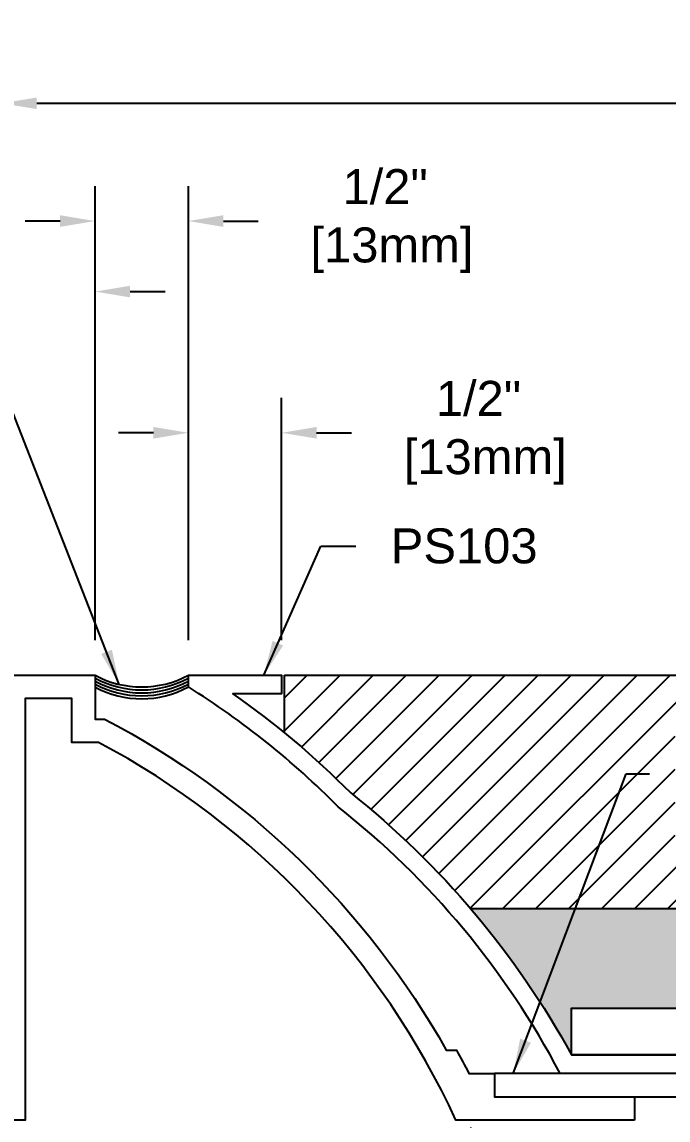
# Model space of a CAD drawing. Header units: inches. Extents: x -7 to 36.6, y -5.5 to 8.5.
# Drawn here: x -1.11 to 2.35, y 1.04 to 6.93 of the extents above; entities that cross this region are included whole.
import ezdxf

# ---------------------------------------------------------------- set-up
doc = ezdxf.new("R2010")
doc.units = ezdxf.units.IN
doc.header["$MEASUREMENT"] = 0
for name, color, linetype in [('CONDITIONS', 1, 'Continuous'), ('DIMENSIONS', 3, 'Continuous'), ('FILLERS', 2, 'Continuous'), ('METALS', 7, 'Continuous'), ('TEXT', 2, 'Continuous')]:
    doc.layers.add(name, color=color, linetype=linetype)
doc.styles.add('ARIAL', font='arial.ttf')
doc.dimstyles.new('Arial', dxfattribs={"dimtxt": 0.1875, "dimasz": 0.1875, "dimexe": 0.1875, "dimexo": 0.1875, "dimgap": 0.1875, "dimtad": 0, "dimtih": 1, "dimtoh": 1, "dimdec": 4, "dimzin": 3, "dimdsep": 46, "dimlunit": 4, "dimtxsty": 'ARIAL', "dimcen": 0.125, "dimadec": 0, "dimazin": 0, "dimtfac": 1, "dimtdec": 4, "dimtofl": 0, "dimtmove": 0, "dimatfit": 3, "dimfxl": 0, "dimfrac": 2, "dimtolj": 1, "dimtzin": 0, "dimarcsym": 0})

# ---------------------------------------------------------------- blocks, each defined once
blk = doc.blocks.new('PS401')
blk.add_lwpolyline([(4.265000000000001, 4.440892098500626e-16), (3.309010075553964, 1.332267629550188e-15, 0.1635446140804067), (1.394372229062167, 2.024999999999999), (1.25, 2.024999999999998), (1.25, 2.259999999999998), (1, 2.259999999999999), (1, 4.440892098500626e-16), (0, 0), (0, 0.125), (0.4899999999999984, 0.1250000000000004), (0.5, 0.1150000000000007), (0.5100000000000016, 0.1249999999999996), (0.875, 0.1250000000000004), (0.875, 2.384999999999998), (1.375, 2.384999999999999), (1.374999999999996, 2.149999999999999), (1.425337700373547, 2.149999999999999, -0.1447091599807497), (3.257224087517198, 0.3750000000000004), (3.311102088315451, 0.3750000000000004, -0.007801053826463638), (3.378148425101507, 0.2500000000000004), (3.514999999999997, 0.2500000000000004), (3.514999999999997, 0.1250000000000004), (4.265000000000001, 0.1250000000000004)], format="xyb", close=True)
blk = doc.blocks.new('Ps103')
blk.add_lwpolyline([(46.0513854159578, -32.9395133636289), (44.31969712785093, -32.93951336362893), (44.31969712785093, -33.03951336362893), (46.11121116525905, -33.03951336362892, -0.1044244748795922), (47.30020935721761, -31.61058377351739, -0.05825066994670093), (48.10332508401632, -30.96701336362892), (48.10332508401632, -30.90451336362892), (47.60332508401632, -30.90451336362892), (47.60332508401632, -31.00451336362892), (47.86513919442812, -31.00451336362892, 0.04563594773368847), (47.23337540346353, -31.53594834705738, 0.1007628595836618)], format="xyb", close=True)
blk = doc.blocks.new('*D12')
at = {"layer": 'Defpoints', "color": 0}
for p in [(-0.2196652553963502, 5.857761517068047), (-0.7196652553963503, 3.422595063191434), (-0.2196652553963503, 3.42259506319143)]:
    blk.add_point(p, dxfattribs=at)
at = {"layer": 'DIMENSIONS', "color": 0, "lineweight": -2}
for p, q in [((-0.7196652553963503, 3.610095063191434), (-0.7196652553963502, 6.045261517068047)), ((-0.2196652553963503, 3.61009506319143), (-0.2196652553963501, 6.045261517068047)), ((-0.9071652553963502, 5.857761517068047), (-1.09466525539635, 5.857761517068047)), ((-0.03216525539635015, 5.857761517068047), (0.15533474460365, 5.857761517068047))]:
    blk.add_line(p, q, dxfattribs=at)
at = {"layer": 'DIMENSIONS', "color": 0}
for points in [[(-0.9071652553963502, 5.889011517068047), (-0.9071652553963502, 5.826511517068047), (-0.7196652553963502, 5.857761517068047)], [(-0.03216525539635015, 5.889011517068047), (-0.03216525539635015, 5.826511517068047), (-0.2196652553963502, 5.857761517068047)]]:
    blk.add_solid(points, dxfattribs=at)
at = {"layer": 'DIMENSIONS', "color": 0, "insert": (0.8348623707973745, 5.857761517068047), "char_height": 0.1875, "attachment_point": 5, "style": 'ARIAL'}
blk.add_mtext('\\A1;1/2"\\P [13mm]', dxfattribs=at)
blk = doc.blocks.new('*D13')
at = {"layer": 'Defpoints', "color": 0}
for p in [(10.42033474460371, 6.489041315037303), (10.42033474460371, 5.833119853313942), (-1.21966525539635, 3.422595063191432)]:
    blk.add_point(p, dxfattribs=at)
at = {"layer": 'DIMENSIONS', "color": 0, "lineweight": -2}
for p, q in [((-1.21966525539635, 3.610095063191432), (-1.21966525539635, 6.676541315037303)), ((10.42033474460371, 6.020619853313942), (10.42033474460371, 6.676541315037303)), ((-1.03216525539635, 6.489041315037303), (3.8754669069502, 6.489041315037303)), ((10.23283474460371, 6.489041315037303), (5.325202582257157, 6.489041315037303))]:
    blk.add_line(p, q, dxfattribs=at)
at = {"layer": 'DIMENSIONS', "color": 0}
for points in [[(-1.03216525539635, 6.520291315037303), (-1.03216525539635, 6.457791315037303), (-1.21966525539635, 6.489041315037303)], [(10.23283474460371, 6.520291315037303), (10.23283474460371, 6.457791315037303), (10.42033474460371, 6.489041315037303)]]:
    blk.add_solid(points, dxfattribs=at)
at = {"layer": 'DIMENSIONS', "color": 0, "insert": (4.600334744603678, 6.489041315037303), "char_height": 0.1875, "attachment_point": 5, "style": 'ARIAL'}
blk.add_mtext('\\A1;11 5/8"\\P [296mm]', dxfattribs=at)
blk = doc.blocks.new('*D14')
at = {"layer": 'Defpoints', "color": 0}
for p in [(-1.21966525539635, 5.479562479752539), (-1.21966525539635, 3.422595063191432), (-0.7196652553963503, 3.422595063191434)]:
    blk.add_point(p, dxfattribs=at)
at = {"layer": 'DIMENSIONS', "color": 0, "lineweight": -2}
for p, q in [((-1.21966525539635, 3.610095063191432), (-1.21966525539635, 5.667062479752539)), ((-0.7196652553963503, 3.610095063191434), (-0.7196652553963502, 5.667062479752539)), ((-1.40716525539635, 5.479562479752539), (-1.59466525539635, 5.479562479752539)), ((-0.5321652553963502, 5.479562479752539), (-0.3446652553963502, 5.479562479752539))]:
    blk.add_line(p, q, dxfattribs=at)
at = {"layer": 'DIMENSIONS', "color": 0}
for points in [[(-1.40716525539635, 5.510812479752539), (-1.40716525539635, 5.448312479752539), (-1.21966525539635, 5.479562479752539)], [(-0.5321652553963502, 5.510812479752539), (-0.5321652553963502, 5.448312479752539), (-0.7196652553963502, 5.479562479752539)]]:
    blk.add_solid(points, dxfattribs=at)
at = {"layer": 'DIMENSIONS', "color": 0, "insert": (-2.274192881590075, 5.479562479752539), "char_height": 0.1875, "attachment_point": 5, "style": 'ARIAL'}
blk.add_mtext('\\A1;1/2"\\P [13mm]', dxfattribs=at)
blk = doc.blocks.new('*D15')
at = {"layer": 'Defpoints', "color": 0}
for p in [(0.2803347446036498, 4.722417283286208), (-0.2196652553963503, 3.42259506319143), (0.2803347446036497, 3.42259506319143)]:
    blk.add_point(p, dxfattribs=at)
at = {"layer": 'DIMENSIONS', "color": 0, "lineweight": -2}
for p, q in [((-0.2196652553963503, 3.61009506319143), (-0.2196652553963502, 4.909917283286208)), ((0.2803347446036497, 3.61009506319143), (0.2803347446036498, 4.909917283286208)), ((-0.4071652553963502, 4.722417283286208), (-0.5946652553963502, 4.722417283286208)), ((0.4678347446036498, 4.722417283286208), (0.6553347446036498, 4.722417283286208))]:
    blk.add_line(p, q, dxfattribs=at)
at = {"layer": 'DIMENSIONS', "color": 0}
for points in [[(-0.4071652553963502, 4.753667283286208), (-0.4071652553963502, 4.691167283286208), (-0.2196652553963502, 4.722417283286208)], [(0.4678347446036498, 4.753667283286208), (0.4678347446036498, 4.691167283286208), (0.2803347446036498, 4.722417283286208)]]:
    blk.add_solid(points, dxfattribs=at)
at = {"layer": 'DIMENSIONS', "color": 0, "insert": (1.334862370797374, 4.722417283286208), "char_height": 0.1875, "attachment_point": 5, "style": 'ARIAL'}
blk.add_mtext('\\A1;1/2"\\P [13mm]', dxfattribs=at)
blk = doc.blocks.new('sealant')
for centre, radius, start, end in [((1.140760256352753, -8.698672362611758), 0.5280669158363203, 241.7431584259773, 298.2568415740218), ((1.140760256352753, -8.714483817963709), 0.5280669158363203, 241.7431584259773, 298.2568415740218), ((1.140760256352752, -8.73029527331566), 0.5280669158363203, 241.7431584259773, 298.2568415740218), ((1.140760256352752, -8.74610672866761), 0.5280669158363203, 241.7431584259773, 298.2568415740218), ((1.139729933726977, -8.766384386507859), 0.5239746370453638, 241.6304942398458, 298.6258998459227)]:
    blk.add_arc(centre, radius, start, end)

msp = doc.modelspace()

# ---------------------------------------------------------------- hatches: boundary and pattern name
at = {"layer": 'CONDITIONS'}
h = msp.add_hatch(dxfattribs=at)
h.set_pattern_fill('ANSI31', color=256, style=0)
h.set_pattern_definition([(45, (0, 0), (-0.08838834764831843, 0.08838834764831845), [])])
edge = h.paths.add_edge_path()
edge.add_line((4.422662798743161, 2.920164269017747), (5.608835135125801, 2.920164269017747))
edge.add_line((5.608835135125801, 2.920164269017747), (5.608835135125802, 2.564179823198899))
edge.add_line((5.608835135125802, 2.564179823198899), (4.420334744603707, 2.564179823198899))
edge.add_line((4.420334744603707, 2.564179823198899), (4.420334744603706, 2.485823526032597))
edge.add_line((4.420334744603706, 2.485823526032597), (7.779620692939063, 2.485823526032597))
edge.add_line((7.779620692939063, 2.485823526032597), (7.779620692939061, 2.172595063191431))
edge.add_line((7.779620692939061, 2.172595063191431), (8.95158474460305, 2.17259506319143))
edge.add_line((8.95158474460305, 2.17259506319143), (8.95158474460305, 3.422595063191425))
edge.add_line((8.95158474460305, 3.422595063191425), (5.420334744603706, 3.42259506319143))
edge.add_arc((5.357834744603706, 3.648193498527003), 0.2340959291099676, 254.51509056099792, 285.48490943900185, ccw=False)
edge.add_line((5.295334744603705, 3.42259506319143), (4.420334744603706, 3.422595063191431))
edge.add_line((4.420334744603706, 3.422595063191431), (4.420334744603706, 3.223489790895144))
edge.add_line((4.420334744603706, 3.223489790895144), (4.415025640806348, 3.223489790895143))
edge.add_line((4.415025640806348, 3.223489790895143), (4.422662798743161, 2.920164269017747))
edge = h.paths.add_edge_path()
edge.add_line((0.2953347446037063, 3.42259506319143), (0.2953347446037062, 3.113719837128171))
edge.add_arc((-2.570808286342984, -0.396803604792991), 4.531947783251953, 44.70383526056378, 50.77031428995258, ccw=False)
edge.add_arc((-2.205710897587535, -0.8134505789997561), 4.598905009325729, 40.48846264175461, 51.60960631579411, ccw=False)
edge.add_line((1.291925262385698, 2.17259506319143), (4.018304213462955, 2.17259506319143))
edge.add_line((4.018304213462955, 2.17259506319143), (4.018304213462954, 2.485823526032597))
edge.add_line((4.018304213462954, 2.485823526032597), (4.295334744603706, 2.485823526032597))
edge.add_line((4.295334744603706, 2.485823526032597), (4.295334744603706, 2.564179823198899))
edge.add_line((4.295334744603706, 2.564179823198899), (2.388506502726755, 2.564179823198899))
edge.add_line((2.388506502726755, 2.564179823198899), (2.388506502726756, 2.920164269017747))
edge.add_line((2.388506502726756, 2.920164269017747), (2.388506502726756, 3.223489790895144))
edge.add_line((2.388506502726756, 3.223489790895144), (4.295334744603706, 3.223489790895145))
edge.add_line((4.295334744603706, 3.223489790895145), (4.295334744603706, 3.42259506319143))
edge.add_line((4.295334744603706, 3.42259506319143), (0.2953347446037062, 3.42259506319143))
h = msp.add_hatch(dxfattribs=at)
h.set_pattern_fill('AR-SAND', color=256, scale=0.1, style=0)
h.set_pattern_definition([(37.50000000000001, (0, 0), (-0.006299335810960816, 0.1926823769013159), [0, -0.152, 0, -0.17, 0, -0.1625]), (7.499999999999999, (0, 0), (0.1769776705267727, 0.282214606522974), [0, -0.082, 0, -0.137, 0, -0.0525]), (327.5, (-0.123, 0), (0.3114141861751495, 0.0005659053536964499), [0, -0.05, 0, -0.18, 0, -0.235]), (317.5, (-0.123, 0), (0.3006126604572293, 0.08776755649342492), [0, -0.025, 0, -0.118, 0, -0.135])])
h.paths.add_polyline_path([(9.382834744603132, 1.637595063191448), (9.382834744603116, 2.17259506319143), (1.291925262385698, 2.17259506319143, -0.05194540476249595), (1.832274412662166, 1.387595063191449), (1.832274412662166, 1.637595063191448)])
h.paths.add_polyline_path([(4.024987098551534, 2.482555230500076), (7.7985205228353, 2.482555230500076), (7.7985205228353, 1.877933811673337), (4.024987098551534, 1.877933811673337)], flags=9)
h = msp.add_hatch(dxfattribs=at)
h.set_pattern_fill('AR-CONC', color=256, scale=0.25, style=0)
h.set_pattern_definition([(50, (0, 0), (1.793150456501884, -0.1568803374564878), [0.1875, -2.0625]), (355, (0, 0), (-0.3468783340325, 1.88048033425003), [0.15, -1.65]), (100.4514, (0.1494292, -0.01307335), (1.446273454285054, 1.723598855152384), [0.159350475, -1.75285528]), (46.18420000000001, (0, 0.5), (2.668102621564111, -0.4137975358225452), [0.28125, -3.09375]), (96.6356, (0.2223418625, 0.4655167325), (2.336656763871758, 2.435294677251104), [0.23902572, -2.6292825]), (351.1842, (0, 0.5), (2.336654862834068, 2.435296502313312), [0.225, -2.475]), (21, (0.25, 0.375), (1.492267630296154, -1.006547226663347), [0.1875, -2.0625]), (326.0000000000001, (0.25, 0.375), (0.6082883298039543, 1.812875112617133), [0.15, -1.65]), (71.4514, (0.3743555825, 0.291120985), (2.100556571453725, 0.806326241774881), [0.159350475, -1.75285528]), (37.50000000000001, (0, 0), (0.03039963829322667, 0.8322346345782787), [0, -1.63, 0, -1.675, 0, -1.65625]), (7.499999999999999, (0, 0), (0.6576738436053715, 0.9860292797059006), [0, -0.955, 0, -1.5925, 0, -0.63125]), (327.5, (-0.5575, 0), (1.334556090431023, -0.0563871793359495), [0, -0.625, 0, -1.95, 0, -2.5875]), (317.5, (-0.8075, 0), (1.457965423355966, 0.2502624558307941), [0, -0.8125, 0, -1.295, 0, -1.8375])])
h.paths.add_polyline_path([(3.360699543212736, -0.4084951827639546, -0.0665255452401884), (3.358202685889949, -0.3964316363602857), (3.334084744603704, -0.3834432139132087), (3.358084744603705, -0.3705183073040511), (3.358084744603705, -0.3388253285146005), (3.346640116421358, -0.3326619639132088), (3.358084744603705, -0.3264985993118171), (3.358084744603705, -0.2941067783188788), (3.334084744603704, -0.2811818717097214), (3.358084744603705, -0.2682569651005638), (3.358084744603705, -0.2365639863111135), (3.346640116421358, -0.2304006217097214), (3.358084744603705, -0.2242372571083294), (3.358084744603705, -0.1918453243566792), (3.334084744603704, -0.1789204177475217), (3.358084744603705, -0.165995511138364), (3.358084744603705, -0.134302532348913), (3.346640116421358, -0.1281391677475216), (3.358084744603705, -0.1219758031461299), (3.358084744603705, -0.08621266893574964), (3.334084744603703, -0.07328776232659175), (3.358084744603704, -0.06036285571743416), (3.358084744603704, -0.02866987692798325), (3.346640116421358, -0.02250651232659163), (3.358084744603705, -0.01634314772520011), (3.358084744603704, 0.02391492176348973), (3.334084744603703, 0.03683982837264745), (3.358084744603704, 0.04976473498180486), (3.358084744603705, 0.08145771377125563), (3.346640116421359, 0.08762107837264739), (3.358084744603705, 0.09378444297403919), (3.358084744603705, 0.105934086346279), (3.358084744603705, 0.1317951565822834), (3.334084744603704, 0.144720063191441), (3.358084744603705, 0.1576449698005985), (3.358084744603705, 0.1893379485900488), (3.346640116421359, 0.195501313191441), (3.358084744603705, 0.2016646777928328), (3.358084744603704, 0.2333576565822835), (3.334084744603704, 0.2462825631914409), (3.358084744603705, 0.2592074698005987), (3.358084744603705, 0.2909004485900493), (3.346640116421358, 0.2970638131914408), (3.358084744603705, 0.3032271777928325), (3.358084744603705, 0.3349201565822834), (3.334084744603704, 0.3478450631914411), (3.358084744603705, 0.3607699698005986), (3.358084744603705, 0.3924629485900491), (3.346640116421358, 0.398626313191441), (3.358084744603705, 0.4047896777928326), (3.358084744603705, 0.4364826565822834), (3.334084744603704, 0.4494075631914409), (3.358084744603705, 0.4623324698005986), (3.358084744603705, 0.4940254485900493), (3.346640116421359, 0.5001888131914408), (3.358084744603705, 0.5063521777928327), (3.358084744603704, 0.5380451565822835), (3.334084744603704, 0.550970063191441), (3.358084744603705, 0.5638949698005984), (3.358084744603705, 0.5955879485900492), (3.346640116421359, 0.6017513131914409), (3.358084744603705, 0.6079146777928327), (3.358084744603705, 0.6396076565822832), (3.334084744603704, 0.652532563191441), (3.358084744603705, 0.6654574698005984), (3.358084744603705, 0.6971504485900492), (3.346640116421359, 0.703313813191441), (3.358084744603705, 0.7094771777928327), (3.358084744603705, 0.7411701565822834), (3.334084744603704, 0.7540950631914409), (3.358084744603705, 0.7670199698005986), (3.358084744603705, 0.7987129485900492), (3.346640116421359, 0.8048763131914409), (3.358084744603705, 0.8110396777928326), (3.358084744603705, 0.8427326565822829), (3.334084744603703, 0.855657563191441), (3.358084744603705, 0.8685824698005986), (3.358084744603705, 0.9002754485900489), (3.346640116421359, 0.9064388131914412), (3.358084744603705, 0.9126021777928327), (3.358084744603704, 0.9442951565822831), (3.334084744603705, 0.9572200631914412), (3.358084744603705, 0.9701449698005987), (3.358084744603705, 1.001837948590049), (3.346640116421358, 1.008001313191441), (3.358084744603705, 1.014164677792832), (3.358084744603705, 1.034296963619126, 0.01774848210302754), (3.357967635190763, 1.037595063191435), (3.17033474460365, 1.037595063191435), (-1.526615487873436, 1.037595063191433), (-1.53140993998706, 1.014913806863754, 0.0521264501317853), (-1.53241525539635, 1.005296963619123), (-1.53241525539635, 0.9919262198005908), (-1.50841525539635, 0.9790013131914352), (-1.53241525539635, 0.9660764065822797), (-1.53241525539635, 0.9343834277928267), (-1.520970627214, 0.9282200631914351), (-1.53241525539635, 0.9220566985900444), (-1.53241525539635, 0.8903637198005914), (-1.50841525539635, 0.8774388131914356), (-1.53241525539635, 0.8645139065822803), (-1.53241525539635, 0.8328209277928271), (-1.520970627214, 0.8266575631914359), (-1.53241525539635, 0.8204941985900448), (-1.53241525539635, 0.7888012198005918), (-1.50841525539635, 0.775876313191436), (-1.53241525539635, 0.7629514065822806), (-1.53241525539635, 0.7312584277928275), (-1.520970627214, 0.7250950631914362), (-1.53241525539635, 0.718931698590045), (-1.53241525539635, 0.687238719800592), (-1.50841525539635, 0.6743138131914365), (-1.53241525539635, 0.6613889065822809), (-1.53241525539635, 0.6296959277928282), (-1.520970627214, 0.623532563191437), (-1.53241525539635, 0.6173691985900457), (-1.53241525539635, 0.5856762198005928), (-1.50841525539635, 0.5727513131914369), (-1.53241525539635, 0.5598264065822814), (-1.53241525539635, 0.5281334277928287), (-1.520970627214, 0.5219700631914375), (-1.53241525539635, 0.5158066985900465), (-1.53241525539635, 0.4841137198005931), (-1.50841525539635, 0.4711888131914375), (-1.53241525539635, 0.4582639065822822), (-1.53241525539635, 0.4265709277928291), (-1.520970627214, 0.4204075631914379), (-1.53241525539635, 0.4142441985900467), (-1.53241525539635, 0.3825512198005936), (-1.50841525539635, 0.369626313191438), (-1.53241525539635, 0.3567014065822824), (-1.53241525539635, 0.3250084277928294), (-1.520970627214, 0.3188450631914382), (-1.53241525539635, 0.3126816985900471), (-1.53241525539635, 0.2809887198005941), (-1.50841525539635, 0.2680638131914384), (-1.53241525539635, 0.2551389065822829), (-1.53241525539635, 0.2234459277928301), (-1.520970627214, 0.2172825631914387), (-1.53241525539635, 0.2111191985900479), (-1.53241525539635, 0.1794262198005946), (-1.50841525539635, 0.1665013131914391), (-1.53241525539635, 0.1535764065822836), (-1.53241525539635, 0.1296959277928279), (-1.520970627214, 0.1235325631914366), (-1.53241525539635, 0.1173691985900455), (-1.53241525539635, 0.0856762198005923), (-1.50841525539635, 0.0727513131914367), (-1.53241525539635, 0.05982640658228122), (-1.53241525539635, 0.02813342779282812), (-1.520970627214, 0.02197006319143673), (-1.53241525539635, 0.01580669859004584), (-1.53241525539635, -0.0158862801994075), (-1.50841525539635, -0.02881118680856303), (-1.53241525539635, -0.04173609341771844), (-1.53241525539635, -0.07342907220717156), (-1.520970627214, -0.07959243680856277), (-1.53241525539635, -0.08575580140995374), (-1.53241525539635, -0.117448780199407), (-1.50841525539635, -0.1303736868085626), (-1.53241525539635, -0.1432985934177181), (-1.53241525539635, -0.1749915722071712), (-1.520970627214, -0.1811549368085625), (-1.53241525539635, -0.1873183014099535), (-1.53241525539635, -0.219011280199407), (-1.50841525539635, -0.2319361868085623), (-1.53241525539635, -0.2448610934177178), (-1.53241525539635, -0.2765540722071709), (-1.520970627214, -0.2827174368085622), (-1.53241525539635, -0.2888808014099532), (-1.53241525539635, -0.3205737801994061), (-1.50841525539635, -0.333498686808562), (-1.53241525539635, -0.3464235934177173), (-1.53241525539635, -0.3781165722071707), (-1.520970627214, -0.3842799368085617), (-1.53241525539635, -0.3904433014099528), (-1.53241525539635, -0.4230659136537245, -0.08443704364380482), (-1.535030054005381, -0.4384392379160345), (-1.584441355344736, -0.5794903777520479, -0.7741232813861226), (-1.604889155447965, -0.5794903777520456), (-1.654300456787319, -0.4384392379160346, -0.08443704364380218), (-1.65691525539635, -0.4230659136537251), (-1.656915255396351, -0.3972048434177171), (-1.68091525539635, -0.3842799368085617), (-1.65691525539635, -0.3713550301994061), (-1.65691525539635, -0.3396620514099527), (-1.668359883578701, -0.3334986868085618), (-1.65691525539635, -0.3273353222071705), (-1.656915255396351, -0.2956423434177174), (-1.68091525539635, -0.2827174368085621), (-1.65691525539635, -0.2697925301994066), (-1.65691525539635, -0.2380995514099533), (-1.668359883578701, -0.2319361868085623), (-1.65691525539635, -0.2257728222071712), (-1.65691525539635, -0.1940798434177177), (-1.68091525539635, -0.1811549368085623), (-1.65691525539635, -0.1682300301994068), (-1.656915255396351, -0.1365370514099534), (-1.668359883578701, -0.1303736868085626), (-1.65691525539635, -0.1242103222071712), (-1.65691525539635, -0.09251734341771814), (-1.68091525539635, -0.07959243680856269), (-1.65691525539635, -0.06666753019940722), (-1.65691525539635, -0.03497455140995406), (-1.668359883578701, -0.02881118680856304), (-1.65691525539635, -0.02264782220717174), (-1.65691525539635, 0.009045156582281564), (-1.68091525539635, 0.02197006319143704), (-1.65691525539635, 0.03489496980059247), (-1.656915255396351, 0.06658794859004585), (-1.668359883578701, 0.07275131319143681), (-1.65691525539635, 0.07891467779282801), (-1.65691525539635, 0.1027951565822835), (-1.68091525539635, 0.1157200631914393), (-1.65691525539635, 0.1286449698005947), (-1.65691525539635, 0.1603379485900481), (-1.668359883578701, 0.1665013131914391), (-1.65691525539635, 0.1726646777928301), (-1.65691525539635, 0.2043576565822832), (-1.68091525539635, 0.2172825631914388), (-1.656915255396351, 0.2302074698005943), (-1.656915255396351, 0.2619004485900473), (-1.668359883578701, 0.2680638131914384), (-1.65691525539635, 0.2742271777928295), (-1.65691525539635, 0.3059201565822827), (-1.68091525539635, 0.3188450631914382), (-1.656915255396351, 0.3317699698005936), (-1.656915255396351, 0.363462948590047), (-1.668359883578701, 0.3696263131914381), (-1.656915255396351, 0.3757896777928293), (-1.656915255396351, 0.4074826565822822), (-1.68091525539635, 0.4204075631914379), (-1.65691525539635, 0.4333324698005933), (-1.656915255396351, 0.4650254485900466), (-1.668359883578701, 0.4711888131914376), (-1.65691525539635, 0.4773521777928288), (-1.65691525539635, 0.5090451565822818), (-1.68091525539635, 0.5219700631914375), (-1.65691525539635, 0.5348949698005928), (-1.656915255396351, 0.5665879485900461), (-1.668359883578701, 0.572751313191437), (-1.65691525539635, 0.5789146777928283), (-1.65691525539635, 0.6106076565822812), (-1.68091525539635, 0.6235325631914367), (-1.65691525539635, 0.6364574698005924), (-1.656915255396351, 0.6681504485900457), (-1.668359883578701, 0.6743138131914367), (-1.65691525539635, 0.6804771777928277), (-1.65691525539635, 0.7121701565822811), (-1.68091525539635, 0.7250950631914364), (-1.65691525539635, 0.738019969800592), (-1.65691525539635, 0.7697129485900449), (-1.668359883578701, 0.7758763131914362), (-1.65691525539635, 0.7820396777928271), (-1.65691525539635, 0.8137326565822801), (-1.68091525539635, 0.8266575631914356), (-1.65691525539635, 0.8395824698005913), (-1.656915255396351, 0.8712754485900446), (-1.668359883578701, 0.8774388131914358), (-1.65691525539635, 0.8836021777928269), (-1.656915255396351, 0.9152951565822797), (-1.68091525539635, 0.9282200631914354), (-1.65691525539635, 0.9411449698005909), (-1.65691525539635, 0.9728379485900441), (-1.668359883578701, 0.979001313191435), (-1.65691525539635, 0.9851646777928263), (-1.65691525539635, 1.005296963619123, 0.05212645013178555), (-1.65792057080564, 1.014913806863754), (-1.662715022919265, 1.037595063191434), (-2.09466525539635, 1.037595063191434), (-4.260046426010007, 1.037595063191432), (-4.260046426010007, -4.519771999303885), (4.420334744603708, -4.519771999303885), (4.420334744603707, 1.037595063191435), (3.482701854016645, 1.037595063191435, 0.01774848210302388), (3.482584744603709, 1.034296963619127), (3.482584744603709, 1.020926219800591), (3.506584744603703, 1.008001313191441), (3.482584744603702, 0.9950764065822799), (3.482584744603702, 0.963383427792833), (3.494029372786055, 0.9572200631914407), (3.482584744603702, 0.9510566985900492), (3.482584744603702, 0.9193637198005987), (3.506584744603703, 0.9064388131914409), (3.482584744603702, 0.8935139065822832), (3.482584744603702, 0.8618209277928327), (3.494029372786056, 0.855657563191441), (3.482584744603702, 0.8494941985900493), (3.482584744603702, 0.8178012198005985), (3.506584744603704, 0.804876313191441), (3.482584744603703, 0.7919514065822836), (3.482584744603703, 0.7602584277928328), (3.494029372786055, 0.7540950631914408), (3.482584744603702, 0.7479316985900494), (3.482584744603702, 0.7162387198005985), (3.506584744603704, 0.703313813191441), (3.482584744603703, 0.6903889065822836), (3.482584744603702, 0.6586959277928327), (3.494029372786056, 0.6525325631914408), (3.482584744603702, 0.6463691985900493), (3.482584744603702, 0.6146762198005984), (3.506584744603703, 0.6017513131914409), (3.482584744603702, 0.5888264065822836), (3.482584744603702, 0.5571334277928328), (3.494029372786056, 0.5509700631914409), (3.482584744603702, 0.5448066985900493), (3.482584744603702, 0.5131137198005983), (3.506584744603703, 0.5001888131914409), (3.482584744603702, 0.4872639065822834), (3.482584744603702, 0.4555709277928328), (3.494029372786056, 0.4494075631914408), (3.482584744603702, 0.4432441985900493), (3.482584744603703, 0.4115512198005981), (3.506584744603703, 0.398626313191441), (3.482584744603702, 0.385701406582284), (3.482584744603702, 0.3540084277928326), (3.494029372786055, 0.347845063191441), (3.482584744603702, 0.3416816985900493), (3.482584744603703, 0.3099887198005982), (3.506584744603703, 0.2970638131914409), (3.482584744603702, 0.2841389065822836), (3.482584744603703, 0.2524459277928327), (3.494029372786056, 0.2462825631914411), (3.482584744603702, 0.2401191985900497), (3.482584744603702, 0.2084262198005982), (3.506584744603703, 0.195501313191441), (3.482584744603702, 0.1825764065822836), (3.482584744603702, 0.1445656929740393), (3.494029372786055, 0.1384023283726474), (3.482584744603702, 0.132238963771256), (3.482584744603702, 0.1005459849818045), (3.506584744603703, 0.08762107837264733), (3.482584744603709, 0.07469617176349388), (3.482584744603709, 0.03443810227479593), (3.494029372786056, 0.02827473767340826), (3.48258474460371, 0.02211137307202037), (3.48258474460371, -0.009581605717438412), (3.506584744603704, -0.02250651232659172), (3.482584744603709, -0.03543141893574529), (3.482584744603709, -0.07119455314613397), (3.494029372786055, -0.07735791774752188), (3.482584744603709, -0.08352128234890968), (3.482584744603709, -0.1152142611383681), (3.506584744603703, -0.1281391677475216), (3.482584744603709, -0.1410640743566756), (3.48258474460371, -0.1734560071083339), (3.494029372786055, -0.1796193717097215), (3.482584744603709, -0.1857827363111093), (3.482584744603709, -0.2174757151005675), (3.506584744603703, -0.2304006217097212), (3.482584744603709, -0.2433255283188752), (3.48258474460371, -0.2757173493118211), (3.494029372786056, -0.2818807139132089), (3.48258474460371, -0.2880440785145966), (3.48258474460371, -0.3197370573040553), (3.506584744603704, -0.3326619639132085), (3.482584744603709, -0.3455868705223624), (3.482584744603709, -0.3692054099674574), (3.497103296815279, -0.3626710861398887), (3.508547924997625, -0.3688344507412805), (3.497103296815279, -0.3749978153426721), (3.482584744603709, -0.3796634266787764), (3.482584744603709, -0.3931218585016459, -0.0844370436437601), (3.479969945994673, -0.4084951827639469), (3.430558644655303, -0.5495463226000239, -0.7741232813846126), (3.410110844552084, -0.5495463225999462)])
h.paths.add_polyline_path([(2.004764225840656, -1.956291598969204), (3.082569478228105, -1.956291598969204), (3.082569478228105, -2.603631298832779), (2.004764225840656, -2.603631298832779)], flags=24)
h.paths.add_polyline_path([(1.872547058675899, 0.5381738485011831), (2.684450196465804, 0.5381738485011831), (2.684450196465804, 0.2505288962501599), (1.872547058675899, 0.2505288962501599)], flags=24)
h.paths.add_polyline_path([(0.4297368196660116, 0.02073983619036196), (2.609264445859736, 0.02073983619036196), (2.609264445859736, -0.6349133015995425), (0.4297368196660116, -0.6349133015995425)], flags=24)
h.paths.add_polyline_path([(-0.8348597324191278, -1.047161831851568), (1.344667893774597, -1.047161831851568), (1.344667893774597, -1.702814969641473), (-0.8348597324191278, -1.702814969641473)], flags=24)

# ---------------------------------------------------------------- linework, layer by layer
for p, q in [((0.2953347446037062, 3.42259506319143), (4.295334744603706, 3.42259506319143)), ((0.2953347446037062, 3.113719837128171), (0.2953347446037062, 3.42259506319143)), ((1.291925262385697, 2.17259506319143), (9.382834744603116, 2.17259506319143))]:
    msp.add_line(p, q, dxfattribs=at)
at = {"layer": 'METALS'}
for points in [[(9.38283474460314, 1.637595063191448), (9.38283474460314, 1.387595063191448), (1.832274412662166, 1.387595063191448), (1.832274412662166, 1.637595063191448)], [(1.420334744603647, 1.162595063191434), (3.92033474460365, 1.162595063191436), (3.92033474460365, 1.287595063191436), (1.420334744603647, 1.287595063191434)]]:
    msp.add_lwpolyline(points, close=True, dxfattribs=at)

# ---------------------------------------------------------------- block references
at = {"layer": 'FILLERS'}
msp.add_blockref('sealant', (-1.610425511749099, 12.58640683243402), dxfattribs=at)
at = {"layer": 'METALS'}
msp.add_blockref('PS401', (-2.09466525539635, 1.037595063191434), dxfattribs=at)
at = {"layer": 'METALS', "xscale": -1}
msp.add_blockref('Ps103', (47.88365982861997, 34.32710842682035), dxfattribs=at)

# ---------------------------------------------------------------- texts
at = {"layer": 'TEXT', "insert": (0.865094545674765, 4.114819689260325), "char_height": 0.1875, "attachment_point": 4, "style": 'ARIAL'}
msp.add_mtext('\\A1;PS103', dxfattribs=at)

# ---------------------------------------------------------------- dimensions: what is measured, and where the dimension line sits
at = {"layer": 'DIMENSIONS'}
for base, p1, p2, picture, middle in [((10.42033474460371, 6.489041315037303), (-1.21966525539635, 3.422595063191432), (10.42033474460371, 5.833119853313942), '*D13', (4.600334744603678, 6.489041315037303)), ((-0.2196652553963502, 5.857761517068047), (-0.7196652553963503, 3.422595063191434), (-0.2196652553963503, 3.42259506319143), '*D12', (0.8348623707973745, 5.857761517068047)), ((-1.21966525539635, 5.479562479752539), (-0.7196652553963503, 3.422595063191434), (-1.21966525539635, 3.422595063191432), '*D14', (-2.274192881590075, 5.479562479752539)), ((0.2803347446036498, 4.722417283286208), (-0.2196652553963503, 3.42259506319143), (0.2803347446036497, 3.42259506319143), '*D15', (1.334862370797374, 4.722417283286208))]:
    dim = msp.add_linear_dim(base=base, p1=p1, p2=p2, dimstyle='Arial', override={"dimpost": '\\X'}, dxfattribs=at)
    dim.commit()
    dim.dimension.update_dxf_attribs({"geometry": picture, "text_midpoint": middle, "dimtype": 160})

# ---------------------------------------------------------------- leaders
at = {"layer": 'TEXT', "annotation_type": 0, "has_hookline": 1}
for points, hookline_direction, text_width in [([(-0.5896236596475752, 3.373473204656023), (-1.173484409948145, 4.869261213911206), (-1.591596162771282, 4.869261213911206)], 1, 1.480815143246931), ([(0.1840123041652362, 3.42259506319143), (0.490094545674765, 4.114819689260325), (0.677594545674765, 4.114819689260325)], 0, 0.7543485675306958), ([(1.521011631072957, 1.287595063191425), (2.126576648747948, 2.894313132583335), (2.251576648747948, 2.894313132583335)], 0, 3.107946793997271)]:
    msp.add_leader(points, dimstyle='Arial', override={"dimgap": 0.1875, "dimtad": 0}, dxfattribs=dict(at, hookline_direction=hookline_direction, text_width=text_width))

doc.saveas('drawing.dxf')
